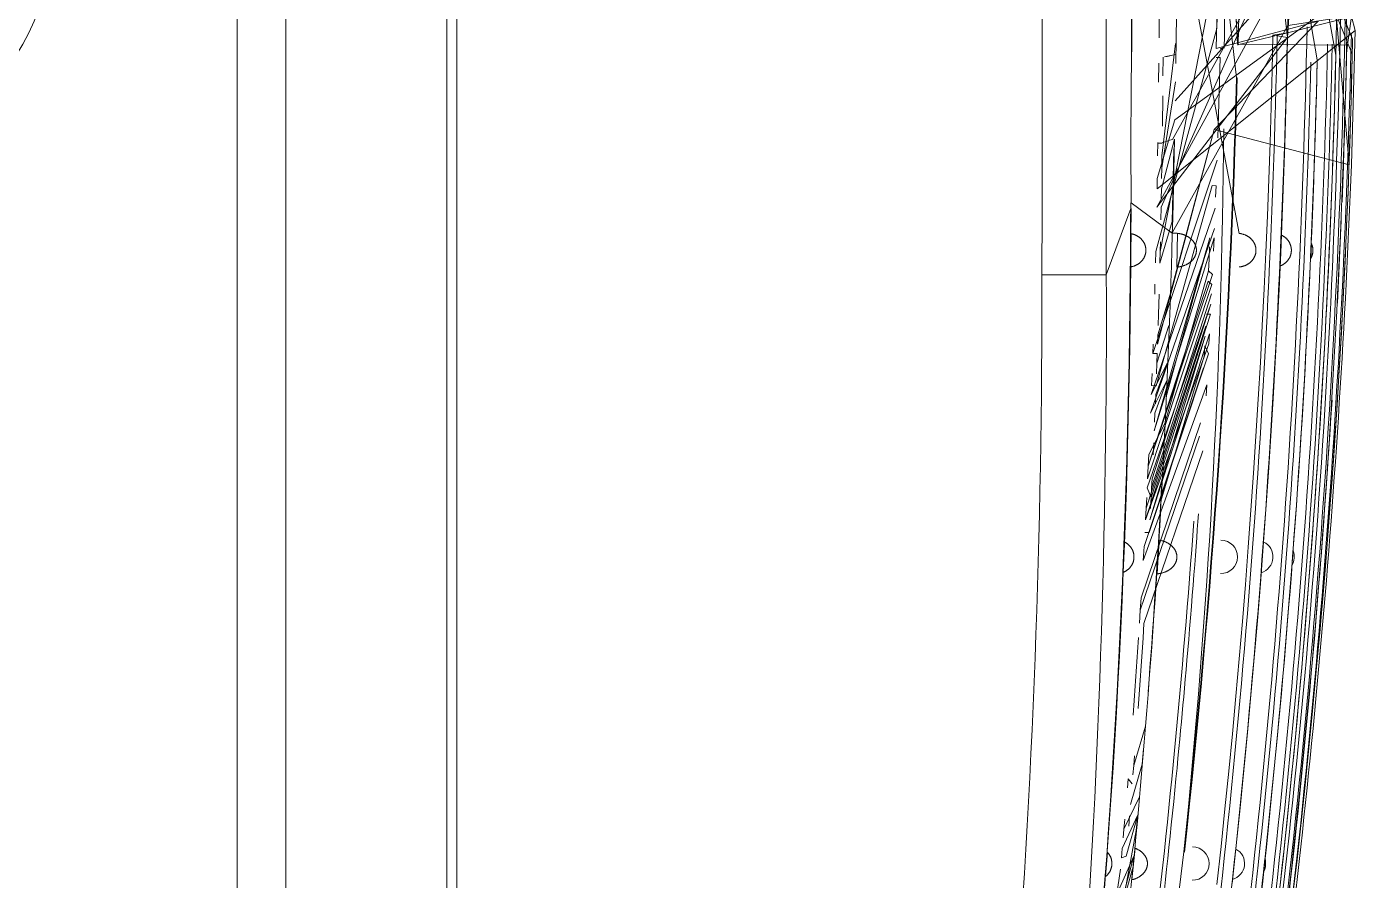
# Model space of a CAD drawing. Header units: millimetres. Extents: x 521 to 148073, y -17811 to 32040.
# Drawn here: x 66123.1 to 66204.6, y 20176.6 to 20228.7 of the extents above; entities that cross this region are included whole.
import ezdxf

# ---------------------------------------------------------------- set-up
doc = ezdxf.new("R2010")
doc.units = ezdxf.units.MM
doc.layers.add('Datové rozvody', color=6, linetype='Continuous')
doc.layers.add('PDF_Geometrie', color=7, linetype='Continuous', true_color=0xbdbdbd)

# ---------------------------------------------------------------- blocks, each defined once
blk = doc.blocks.new('projektor')
at = {"layer": 'PDF_Geometrie', "lineweight": 13}
for points in [[(86293.846, 15259.101), (86299.337, 15259.038), (86292.572, 15269.833), (86296.763, 15259.097), (86299.605, 15259.062), (86302.377, 15259.028), (86305.082, 15258.993), (86307.719, 15258.959), (86310.288, 15258.924), (86312.789, 15258.89), (86315.222, 15258.855), (86318.096, 15258.812)], [(86305.369, 15264.796), (86303.259, 15264.833), (86293.716, 15269.316), (86303.982, 15265.081), (86315.917, 15266.882), (86317.874, 15267.215), (86317.922, 15267.219)], [(86306.057, 15265.043), (86316.663, 15269.311), (86317.817, 15269.287), (86319.019, 15269.258), (86320.266, 15269.226), (86321.561, 15269.188), (86322.906, 15269.145), (86324.302, 15269.098), (86325.75, 15269.044), (86327.254, 15268.983), (86328.812, 15268.916), (86330.424, 15268.84), (86332.109, 15268.757), (86333.867, 15268.663), (86335.695, 15268.56), (86337.597, 15268.445), (86339.593, 15268.316), (86341.662, 15268.176), (86343.751, 15268.025), (86345.844, 15267.867), (86347.957, 15267.699), (86350.084, 15267.522), (86352.222, 15267.336), (86354.372, 15267.14), (86356.539, 15266.935), (86358.735, 15266.719), (86360.949, 15266.493), (86363.158, 15266.26), (86365.558, 15265.997)], [(86296.552, 15262.921), (86301.488, 15262.823), (86317.535, 15269.293), (86319.546, 15269.245), (86321.575, 15269.188), (86323.621, 15269.122), (86325.683, 15269.047), (86327.762, 15268.961), (86329.858, 15268.868), (86331.971, 15268.764), (86334.098, 15268.65), (86336.242, 15268.527), (86338.402, 15268.394), (86340.578, 15268.25), (86342.768, 15268.098), (86344.974, 15267.934), (86347.195, 15267.761), (86349.43, 15267.578), (86351.679, 15267.384), (86353.947, 15267.18), (86356.23, 15266.965), (86358.531, 15266.74), (86360.852, 15266.504), (86363.195, 15266.256)], [(86316.995, 15262.48), (86316.995, 15262.515), (86316.95, 15262.517), (86304.938, 15261.519), (86317.199, 15261.226), (86315.588, 15267.266), (86322.016, 15261.09), (86324.117, 15269.104), (86315.407, 15268.364), (86315.843, 15265.472), (86328.155, 15258.611)], [(86315.42, 15268.873), (86315.388, 15268.997), (86315.303, 15269.336), (86315.548, 15268.359), (86315.824, 15267.255), (86316.27, 15265.449), (86316.995, 15262.48)], [(86316.136, 15269.469), (86324.122, 15269.249)], [(86293.863, 15263.006), (86296.445, 15262.958), (86299.03, 15262.907), (86301.61, 15262.855), (86304.185, 15262.801), (86306.753, 15262.747), (86309.314, 15262.691), (86311.871, 15262.634), (86314.421, 15262.576), (86316.95, 15262.517), (86317.005, 15268.966), (86317.834, 15268.949), (86318.677, 15268.93), (86319.536, 15268.908), (86320.419, 15268.885), (86321.326, 15268.86), (86322.256, 15268.831), (86323.22, 15268.801), (86324.217, 15268.767), (86325.246, 15268.73), (86326.315, 15268.69)], [(86311.418, 15268.662), (86308.936, 15268.702), (86308.941, 15268.978), (86320.308, 15258.778)], [(86327.424, 15268.645), (86332.318, 15268.42)], [(86313.798, 15265.512), (86316.548, 15265.458), (86293.778, 15266.969)], [(86310.077, 15265.581), (86322.605, 15258.633), (86322.628, 15258.552), (86322.653, 15258.472), (86322.677, 15258.393), (86322.701, 15258.315), (86322.725, 15258.237), (86322.75, 15258.161), (86322.776, 15258.085), (86322.802, 15258.011)], [(86365.357, 15266.019), (86380.575, 15264.152)], [(86316.548, 15265.458), (86318.648, 15265.411), (86320.771, 15265.355), (86322.903, 15265.291), (86325.042, 15265.219), (86327.188, 15265.137), (86329.341, 15265.047), (86331.5, 15264.948), (86333.665, 15264.841), (86335.837, 15264.725), (86338.014, 15264.6), (86340.197, 15264.466), (86342.385, 15264.324), (86344.577, 15264.171), (86346.774, 15264.011), (86348.975, 15263.841), (86351.18, 15263.662), (86353.39, 15263.475), (86355.605, 15263.279), (86357.826, 15263.073), (86360.052, 15262.859), (86362.286, 15262.635), (86364.527, 15262.402), (86366.775, 15262.159)], [(86327.384, 15257.934), (86326.637, 15257.95), (86311.424, 15264.682)], [(86366.837, 15261.262), (86364.59, 15261.505), (86362.35, 15261.739), (86360.115, 15261.964), (86357.887, 15262.179), (86355.665, 15262.386), (86353.447, 15262.583), (86351.235, 15262.771), (86349.027, 15262.95), (86346.822, 15263.12), (86344.621, 15263.282), (86342.423, 15263.435), (86340.227, 15263.579), (86338.033, 15263.713), (86335.843, 15263.84), (86333.658, 15263.957), (86331.476, 15264.066), (86329.301, 15264.166), (86327.133, 15264.258), (86324.971, 15264.34), (86322.818, 15264.413), (86320.675, 15264.478), (86318.54, 15264.534), (86316.414, 15264.582)], [(86330.179, 15262.578), (86330.177, 15262.603), (86330.175, 15262.628), (86330.171, 15262.652), (86330.167, 15262.677), (86330.163, 15262.701), (86330.158, 15262.726), (86330.153, 15262.749), (86330.147, 15262.773), (86330.14, 15262.797), (86330.134, 15262.82), (86330.127, 15262.844), (86330.119, 15262.866), (86330.111, 15262.889), (86330.102, 15262.912), (86330.094, 15262.934), (86330.085, 15262.955), (86330.075, 15262.978), (86330.065, 15262.999), (86330.054, 15263.021), (86330.043, 15263.041), (86330.032, 15263.061), (86330.021, 15263.082), (86330.009, 15263.101), (86329.996, 15263.121), (86329.984, 15263.141), (86329.97, 15263.159), (86329.957, 15263.177), (86329.944, 15263.196), (86329.929, 15263.213), (86329.915, 15263.23), (86329.901, 15263.247), (86329.886, 15263.264), (86329.871, 15263.28), (86329.855, 15263.295), (86329.84, 15263.31), (86329.824, 15263.326), (86329.808, 15263.34), (86329.792, 15263.354), (86329.775, 15263.368), (86329.758, 15263.382), (86329.741, 15263.394), (86329.724, 15263.407), (86329.707, 15263.418), (86329.689, 15263.431), (86329.672, 15263.442), (86329.653, 15263.452), (86329.636, 15263.462), (86329.618, 15263.472), (86329.599, 15263.481), (86329.581, 15263.491), (86329.562, 15263.5), (86329.544, 15263.508), (86329.525, 15263.515), (86329.506, 15263.523), (86329.487, 15263.529), (86329.468, 15263.536), (86329.449, 15263.541), (86329.429, 15263.548), (86329.41, 15263.553), (86329.391, 15263.558), (86329.372, 15263.562), (86329.352, 15263.566), (86329.332, 15263.569), (86329.313, 15263.572), (86329.293, 15263.575), (86329.273, 15263.577), (86329.254, 15263.579), (86329.234, 15263.58), (86329.214, 15263.581), (86329.195, 15263.581), (86329.175, 15263.581), (86329.155, 15263.581), (86329.136, 15263.58), (86329.116, 15263.578), (86329.096, 15263.577), (86329.077, 15263.575), (86329.057, 15263.572), (86329.037, 15263.569), (86329.018, 15263.566), (86328.998, 15263.562), (86328.979, 15263.558), (86328.96, 15263.553), (86328.94, 15263.548), (86328.921, 15263.541), (86328.902, 15263.535), (86328.883, 15263.529), (86328.863, 15263.522), (86328.845, 15263.515), (86328.826, 15263.507), (86328.807, 15263.499), (86328.789, 15263.491), (86328.77, 15263.481), (86328.752, 15263.472), (86328.734, 15263.462), (86328.715, 15263.452), (86328.698, 15263.441), (86328.68, 15263.43), (86328.662, 15263.418), (86328.645, 15263.406), (86328.627, 15263.394), (86328.611, 15263.381), (86328.594, 15263.367), (86328.578, 15263.353), (86328.562, 15263.34), (86328.545, 15263.325), (86328.529, 15263.309), (86328.514, 15263.294), (86328.498, 15263.279), (86328.483, 15263.263), (86328.468, 15263.246), (86328.453, 15263.229), (86328.439, 15263.212), (86328.425, 15263.195), (86328.411, 15263.176), (86328.397, 15263.158), (86328.385, 15263.139), (86328.373, 15263.119), (86328.36, 15263.1), (86328.348, 15263.08), (86328.336, 15263.059), (86328.325, 15263.039), (86328.314, 15263.019), (86328.303, 15262.997), (86328.293, 15262.976), (86328.283, 15262.953), (86328.274, 15262.932), (86328.266, 15262.91), (86328.257, 15262.887), (86328.249, 15262.864), (86328.241, 15262.842), (86328.234, 15262.818), (86328.227, 15262.794), (86328.221, 15262.77), (86328.215, 15262.747), (86328.21, 15262.723), (86328.205, 15262.698), (86328.201, 15262.674), (86328.197, 15262.649), (86328.194, 15262.625), (86328.191, 15262.6), (86328.188, 15262.575), (86311.98, 15259.529)], [(86305.816, 15261.499), (86304.037, 15261.54), (86303.138, 15261.795), (86316.948, 15262.481)], [(86309.581, 15261.409), (86307.648, 15261.455), (86309.587, 15261.644), (86309.581, 15261.409), (86311.626, 15261.595), (86318.95, 15262.43), (86318.941, 15262.466)], [(86329.945, 15257.876), (86329.265, 15257.893), (86311.62, 15261.36), (86313.772, 15261.545)], [(86316.025, 15261.255), (86313.766, 15261.31)], [(86329.939, 15257.617), (86329.258, 15257.633), (86316.025, 15261.255)], [(86317.197, 15261.541), (86317.204, 15261.462)], [(86322.503, 15261.312), (86317.739, 15261.449), (86317.733, 15261.213)], [(86335.887, 15257.696), (86335.323, 15257.716), (86335.314, 15257.455), (86323.83, 15261.267)], [(86326.043, 15261.185), (86325.357, 15261.212), (86325.349, 15260.974), (86337.231, 15257.646), (86337.221, 15257.385)], [(86338.312, 15257.605), (86337.755, 15257.627), (86335.878, 15258.326), (86337.745, 15257.365), (86326.687, 15261.161)], [(86339.4, 15257.56), (86338.865, 15257.582), (86336.917, 15258.282), (86338.853, 15257.321), (86327.888, 15261.112)], [(86329.239, 15261.055), (86328.452, 15261.089), (86339.905, 15257.539), (86328.442, 15260.85), (86337.888, 15258.239)], [(86329.717, 15260.794), (86328.973, 15260.826)], [(86330.402, 15260.762), (86329.717, 15260.794)], [(86343.296, 15257.383), (86342.763, 15257.409), (86331.783, 15260.938)], [(86344.509, 15257.322), (86343.873, 15257.354), (86332.985, 15260.879), (86332.974, 15260.639)], [(86345.187, 15257.023), (86344.496, 15257.058), (86333.684, 15260.603)], [(86335.482, 15260.507), (86334.868, 15260.541), (86335.335, 15260.756), (86345.952, 15257.247), (86345.938, 15256.983)], [(86343.209, 15257.976), (86344.074, 15257.928), (86335.482, 15260.507)], [(86347.597, 15256.891), (86346.768, 15256.937), (86336.175, 15260.469)], [(86337.831, 15260.616), (86337.185, 15260.653), (86347.597, 15256.891)], [(86352.194, 15256.873), (86351.339, 15256.929), (86341.101, 15260.415)], [(86350.552, 15256.713), (86349.831, 15256.757), (86339.431, 15260.278)], [(86351.322, 15256.664), (86350.552, 15256.713), (86340.217, 15260.229)], [(86364.911, 15259.298), (86380.698, 15257.37)], [(86367.138, 15258.139), (86366.544, 15258.204), (86365.932, 15258.271), (86365.298, 15258.34), (86364.644, 15258.41), (86363.978, 15258.481), (86363.294, 15258.552), (86362.597, 15258.624), (86361.911, 15258.694), (86361.239, 15258.762), (86360.578, 15258.828), (86359.944, 15258.891), (86359.342, 15258.95), (86358.767, 15259.004), (86358.216, 15259.057), (86357.692, 15259.106), (86357.192, 15259.153), (86356.695, 15259.199), (86356.2, 15259.245), (86355.708, 15259.289), (86355.195, 15259.335), (86354.656, 15259.383), (86354.098, 15259.432), (86353.519, 15259.483), (86352.916, 15259.533), (86352.294, 15259.586), (86351.661, 15259.639), (86351.007, 15259.693), (86350.342, 15259.747), (86349.692, 15259.799), (86349.063, 15259.849), (86348.45, 15259.897), (86347.861, 15259.941), (86347.304, 15259.984), (86346.772, 15260.024), (86346.258, 15260.061), (86345.764, 15260.097), (86345.289, 15260.132), (86344.83, 15260.164)], [(86324.288, 15257.99), (86323.586, 15258), (86316.908, 15258.805)], [(86324.935, 15257.98), (86324.288, 15257.99), (86319.193, 15258.796)], [(86326.104, 15257.96), (86325.538, 15257.97), (86322.581, 15258.738)], [(86328.178, 15258.881), (86328.177, 15258.61), (86326.362, 15256.162)], [(86297.621, 15258.03), (86293.77, 15258.069), (86304.212, 15258.216), (86304.209, 15257.963), (86307.048, 15257.932), (86308.793, 15258.168), (86309.62, 15257.905), (86311.953, 15258.135), (86311.95, 15257.879), (86314.724, 15258.104), (86314.061, 15257.856), (86316.578, 15257.827)], [(86318.83, 15258.058), (86317.726, 15258.071)], [(86321.812, 15258.023), (86320.027, 15258.044)], [(86322.828, 15258.01), (86322.824, 15257.752)], [(86323.168, 15258.704), (86326.651, 15258.629)], [(86326.651, 15258.629), (86327.487, 15258.608), (86329.945, 15257.876)], [(86336.515, 15257.674), (86335.887, 15257.696), (86333.657, 15258.412)], [(86319.214, 15257.797), (86318.081, 15257.81)], [(86323.582, 15257.742), (86322.798, 15257.752)], [(86329.265, 15257.893), (86328.695, 15257.906)], [(86331.792, 15257.567), (86331.208, 15257.583)], [(86332.403, 15257.809), (86331.799, 15257.826)], [(86332.976, 15257.793), (86332.403, 15257.809)], [(86333.655, 15257.772), (86332.976, 15257.793)], [(86335.314, 15257.455), (86334.759, 15257.475)], [(86337.221, 15257.385), (86336.505, 15257.412)], [(86341.328, 15257.476), (86340.629, 15257.507)], [(86344.496, 15257.058), (86343.861, 15257.091)], [(86356.396, 15256.581), (86352.194, 15256.873)], [(86360.331, 15256.278), (86359.778, 15256.323), (86357.44, 15257.013)], [(86358.797, 15256.901), (86359.702, 15256.824), (86362.094, 15256.134)], [(86359.778, 15256.323), (86359.198, 15256.369)], [(86364.08, 15255.693), (86363.548, 15255.739), (86361.673, 15256.653)], [(86362.709, 15256.559), (86363.64, 15256.474), (86380.056, 15253.43), (86365.922, 15255.527)], [(86296.923, 15256.259), (86299.297, 15256.251), (86301.563, 15256.243), (86305.926, 15256.226), (86308.026, 15256.219), (86312.061, 15256.203), (86313.999, 15256.196), (86317.735, 15256.182), (86319.534, 15256.173), (86323.022, 15256.159), (86326.362, 15256.162), (86326.362, 15256.145)], [(86310.954, 15256.225), (86317.399, 15256.2)], [(86326.362, 15256.145), (86327.667, 15256.139)], [(86326.71, 15256.144), (86330.654, 15254.693)], [(86361.097, 15255.948), (86360.576, 15255.99), (86360.862, 15256.235)], [(86363.38, 15256.024), (86362.765, 15256.077)], [(86363.548, 15255.739), (86362.954, 15255.791)], [(86368.951, 15255.513), (86368.32, 15255.574), (86365.918, 15256.257)], [(86298.427, 15254.713), (86330.654, 15254.693)], [(86330.648, 15250.872), (86330.654, 15254.693)], [(86298.358, 15250.912), (86326.897, 15250.878)], [(86326.897, 15250.878), (86330.648, 15250.872)], [(86298.527, 15216.126), (86376.101, 15216.126)], [(86298.527, 15215.546), (86376.101, 15215.546)], [(86287.208, 15205.99), (86385.559, 15205.99)], [(86286.702, 15203.089), (86385.559, 15203.089)]]:
    blk.add_lwpolyline(points, dxfattribs=at)
for points in [[(86325.533, 15257.712), (86324.931, 15257.722), (86321.443, 15258.758), (86314.051, 15268.895), (86316.192, 15268.983), (86317.418, 15268.958), (86315.315, 15269.261), (86316.136, 15269.469)], [(86315.548, 15268.359), (86316.688, 15268.339), (86317.603, 15268.321), (86300.185, 15265.147), (86305.638, 15265.648)], [(86329.675, 15266.827), (86329.67, 15266.831), (86329.651, 15266.841), (86329.632, 15266.852), (86329.613, 15266.861), (86329.594, 15266.87), (86329.574, 15266.879), (86329.555, 15266.887), (86329.535, 15266.895), (86329.515, 15266.902), (86329.496, 15266.91), (86329.475, 15266.916), (86329.454, 15266.922), (86329.435, 15266.928), (86329.414, 15266.933), (86329.393, 15266.938), (86329.373, 15266.942), (86329.353, 15266.946), (86329.332, 15266.949), (86329.31, 15266.952), (86329.29, 15266.954), (86329.269, 15266.956), (86329.247, 15266.958), (86329.226, 15266.959), (86329.205, 15266.96), (86329.184, 15266.96), (86329.163, 15266.96), (86329.143, 15266.959), (86329.121, 15266.958), (86329.1, 15266.956), (86329.079, 15266.954), (86329.058, 15266.952), (86329.037, 15266.949), (86329.016, 15266.946), (86328.996, 15266.942), (86328.975, 15266.938), (86328.954, 15266.933), (86328.935, 15266.928), (86328.914, 15266.922), (86328.893, 15266.916), (86328.874, 15266.91), (86328.853, 15266.902), (86328.833, 15266.895), (86328.814, 15266.887), (86328.795, 15266.879), (86328.775, 15266.87)], [(86313.444, 15264.901), (86312.101, 15264.928), (86316.547, 15265.444), (86326.632, 15257.691)], [(86316.27, 15265.449), (86316.27, 15265.463), (86316.548, 15265.458), (86316.414, 15264.582)], [(86330.114, 15265.012), (86330.11, 15265.023), (86330.102, 15265.044), (86330.093, 15265.064), (86330.084, 15265.086), (86330.074, 15265.106), (86330.064, 15265.126), (86330.054, 15265.147), (86330.043, 15265.166), (86330.032, 15265.185), (86330.021, 15265.205), (86330.009, 15265.224), (86329.996, 15265.242), (86329.984, 15265.261), (86329.97, 15265.279), (86329.957, 15265.296), (86329.943, 15265.313), (86329.929, 15265.331), (86329.914, 15265.347), (86329.9, 15265.363), (86329.885, 15265.38), (86329.869, 15265.395), (86329.854, 15265.41), (86329.838, 15265.425), (86329.822, 15265.44), (86329.806, 15265.454), (86329.788, 15265.467), (86329.771, 15265.48), (86329.754, 15265.494), (86329.737, 15265.506), (86329.719, 15265.518), (86329.701, 15265.53), (86329.683, 15265.541), (86329.664, 15265.551), (86329.646, 15265.563), (86329.627, 15265.572), (86329.609, 15265.582), (86329.589, 15265.591), (86329.57, 15265.6), (86329.551, 15265.608), (86329.531, 15265.616), (86329.511, 15265.624), (86329.492, 15265.63), (86329.472, 15265.637), (86329.452, 15265.643), (86329.432, 15265.648), (86329.411, 15265.654), (86329.391, 15265.658), (86329.371, 15265.662), (86329.35, 15265.666), (86329.33, 15265.671), (86329.309, 15265.673), (86329.288, 15265.676), (86329.268, 15265.678), (86329.247, 15265.679), (86329.226, 15265.681), (86329.205, 15265.681), (86329.184, 15265.681), (86329.163, 15265.681), (86329.144, 15265.681), (86329.123, 15265.679), (86329.101, 15265.678), (86329.081, 15265.676), (86329.06, 15265.673), (86329.04, 15265.671), (86329.019, 15265.666), (86328.999, 15265.662), (86328.978, 15265.658), (86328.958, 15265.653), (86328.938, 15265.648), (86328.918, 15265.643), (86328.897, 15265.637), (86328.878, 15265.63), (86328.857, 15265.624), (86328.838, 15265.616), (86328.818, 15265.608), (86328.799, 15265.599), (86328.78, 15265.591), (86328.761, 15265.582), (86328.741, 15265.572), (86328.723, 15265.563), (86328.705, 15265.551), (86328.686, 15265.541), (86328.668, 15265.529), (86328.65, 15265.518), (86328.632, 15265.506), (86328.614, 15265.494), (86328.597, 15265.48), (86328.58, 15265.467), (86328.563, 15265.454), (86328.548, 15265.44), (86328.531, 15265.424), (86328.514, 15265.41), (86328.499, 15265.395), (86328.484, 15265.38), (86328.469, 15265.363), (86328.453, 15265.347), (86328.439, 15265.33), (86328.425, 15265.313), (86328.412, 15265.296), (86328.397, 15265.278), (86328.385, 15265.26), (86328.373, 15265.241), (86328.36, 15265.223), (86328.348, 15265.204), (86328.336, 15265.184), (86328.325, 15265.165), (86328.314, 15265.146), (86328.304, 15265.125), (86328.294, 15265.105)], [(86366.088, 15264.022), (86366.081, 15264.026), (86366.062, 15264.037), (86366.044, 15264.046), (86366.025, 15264.056), (86366.005, 15264.065), (86365.986, 15264.073), (86365.966, 15264.082), (86365.947, 15264.09), (86365.926, 15264.097), (86365.907, 15264.104), (86365.886, 15264.111), (86365.866, 15264.117), (86365.846, 15264.122), (86365.825, 15264.127), (86365.804, 15264.132), (86365.785, 15264.136), (86365.764, 15264.141), (86365.743, 15264.144), (86365.722, 15264.147), (86365.701, 15264.15), (86365.68, 15264.152), (86365.659, 15264.153), (86365.638, 15264.154), (86365.617, 15264.155), (86365.595, 15264.155), (86365.575, 15264.155), (86365.554, 15264.154), (86365.532, 15264.153), (86365.511, 15264.152), (86365.49, 15264.15), (86365.469, 15264.147), (86365.448, 15264.144), (86365.428, 15264.141), (86365.407, 15264.136), (86365.386, 15264.132), (86365.365, 15264.127), (86365.345, 15264.122), (86365.325, 15264.117), (86365.304, 15264.111)], [(86334.768, 15257.735), (86334.207, 15257.753), (86331.867, 15258.475), (86322.016, 15261.09)], [(86342.014, 15257.182), (86341.316, 15257.213), (86339.476, 15258.166), (86330.402, 15260.762), (86330.628, 15260.992)], [(86342.75, 15257.146), (86342.014, 15257.182), (86331.019, 15260.734), (86331.224, 15260.965)], [(86343.873, 15257.354), (86343.296, 15257.383), (86332.377, 15260.909), (86343.282, 15257.121)], [(86334.734, 15260.789), (86334.156, 15260.819), (86345.201, 15257.286), (86334.288, 15260.571), (86345.187, 15257.023)], [(86330.189, 15258.887), (86330.187, 15258.919), (86330.183, 15258.951), (86330.179, 15258.981), (86330.175, 15259.013), (86330.17, 15259.043), (86330.163, 15259.074), (86330.157, 15259.103), (86330.15, 15259.134), (86330.144, 15259.162), (86330.135, 15259.192), (86330.127, 15259.22), (86330.118, 15259.249), (86330.109, 15259.276), (86330.099, 15259.304), (86330.089, 15259.331), (86330.078, 15259.357), (86330.067, 15259.384), (86330.056, 15259.409), (86330.044, 15259.435), (86330.031, 15259.459), (86330.019, 15259.483), (86330.006, 15259.507), (86329.993, 15259.529), (86329.98, 15259.552), (86329.966, 15259.574), (86329.951, 15259.595), (86329.937, 15259.617), (86329.923, 15259.637), (86329.908, 15259.657), (86329.893, 15259.676), (86329.877, 15259.695), (86329.862, 15259.713), (86329.846, 15259.731), (86329.83, 15259.748), (86329.814, 15259.764), (86329.797, 15259.781), (86329.781, 15259.797), (86329.765, 15259.812), (86329.748, 15259.826), (86329.731, 15259.841), (86329.714, 15259.854), (86329.697, 15259.867), (86329.679, 15259.879), (86329.663, 15259.892), (86329.645, 15259.903), (86329.627, 15259.914), (86329.61, 15259.925), (86329.592, 15259.935), (86329.575, 15259.944), (86329.557, 15259.954), (86329.539, 15259.963), (86329.522, 15259.971), (86329.503, 15259.978), (86329.485, 15259.986), (86329.467, 15259.992), (86329.449, 15259.999), (86329.431, 15260.004), (86329.414, 15260.011), (86329.395, 15260.016), (86329.377, 15260.021), (86329.358, 15260.025), (86329.341, 15260.028), (86329.322, 15260.032), (86329.304, 15260.034), (86329.286, 15260.037), (86329.267, 15260.039), (86329.249, 15260.041), (86329.231, 15260.042), (86329.213, 15260.043), (86329.195, 15260.043), (86329.176, 15260.043), (86329.158, 15260.043), (86329.139, 15260.042), (86329.122, 15260.041), (86329.103, 15260.039), (86329.085, 15260.037), (86329.066, 15260.034), (86329.048, 15260.031), (86329.03, 15260.028), (86329.012, 15260.024), (86328.994, 15260.02), (86328.975, 15260.016), (86328.957, 15260.011), (86328.94, 15260.004), (86328.921, 15259.998), (86328.903, 15259.992), (86328.885, 15259.985), (86328.867, 15259.978), (86328.849, 15259.97), (86328.831, 15259.962), (86328.813, 15259.953), (86328.796, 15259.943), (86328.777, 15259.934), (86328.76, 15259.924), (86328.742, 15259.913), (86328.725, 15259.903), (86328.707, 15259.89), (86328.69, 15259.878), (86328.673, 15259.866), (86328.655, 15259.853), (86328.639, 15259.84), (86328.622, 15259.825), (86328.605, 15259.81), (86328.588, 15259.795), (86328.571, 15259.78), (86328.556, 15259.763), (86328.539, 15259.747), (86328.523, 15259.73), (86328.507, 15259.711), (86328.492, 15259.693), (86328.476, 15259.675), (86328.461, 15259.654), (86328.446, 15259.635), (86328.431, 15259.615), (86328.417, 15259.593), (86328.403, 15259.572), (86328.389, 15259.55), (86328.375, 15259.527), (86328.362, 15259.504), (86328.349, 15259.481), (86328.336, 15259.456), (86328.324, 15259.431), (86328.313, 15259.406), (86328.301, 15259.38), (86328.29, 15259.354), (86328.279, 15259.327), (86328.269, 15259.3), (86328.259, 15259.273), (86328.249, 15259.245), (86328.24, 15259.216), (86328.232, 15259.188), (86328.225, 15259.158), (86328.217, 15259.129), (86328.21, 15259.099), (86328.204, 15259.069), (86328.198, 15259.038), (86328.193, 15259.008), (86328.188, 15258.976), (86328.184, 15258.944), (86328.18, 15258.913)], [(86317.571, 15258.796), (86317.588, 15258.711), (86317.605, 15258.629), (86317.622, 15258.547), (86317.639, 15258.465), (86317.655, 15258.385), (86317.673, 15258.305), (86317.69, 15258.226), (86317.709, 15258.148)], [(86348.396, 15257.719), (86348.393, 15257.751), (86348.389, 15257.784), (86348.384, 15257.815), (86348.38, 15257.847), (86348.375, 15257.878), (86348.369, 15257.909), (86348.363, 15257.939), (86348.356, 15257.97), (86348.349, 15257.999), (86348.34, 15258.029), (86348.332, 15258.058), (86348.323, 15258.087), (86348.314, 15258.115), (86348.304, 15258.143), (86348.293, 15258.17), (86348.283, 15258.198), (86348.271, 15258.224), (86348.26, 15258.25), (86348.248, 15258.275), (86348.236, 15258.301), (86348.222, 15258.325), (86348.21, 15258.348), (86348.196, 15258.372), (86348.183, 15258.394), (86348.169, 15258.416), (86348.155, 15258.438), (86348.14, 15258.459), (86348.126, 15258.48), (86348.11, 15258.5), (86348.095, 15258.519), (86348.079, 15258.538), (86348.065, 15258.556), (86348.048, 15258.574), (86348.032, 15258.591), (86348.017, 15258.608), (86348, 15258.624), (86347.984, 15258.639), (86347.967, 15258.655), (86347.951, 15258.669), (86347.934, 15258.683), (86347.917, 15258.696), (86347.9, 15258.709), (86347.883, 15258.722), (86347.865, 15258.734), (86347.848, 15258.745), (86347.831, 15258.756), (86347.813, 15258.766), (86347.796, 15258.777), (86347.778, 15258.786), (86347.761, 15258.795), (86347.743, 15258.804), (86347.726, 15258.812), (86347.707, 15258.819), (86347.69, 15258.827), (86347.672, 15258.834), (86347.654, 15258.841), (86347.636, 15258.846), (86347.618, 15258.852), (86347.6, 15258.857), (86347.582, 15258.861), (86347.565, 15258.865), (86347.546, 15258.869), (86347.527, 15258.872), (86347.51, 15258.875), (86347.492, 15258.878), (86347.473, 15258.88), (86347.455, 15258.881), (86347.437, 15258.883), (86347.419, 15258.883), (86347.4, 15258.884), (86347.382, 15258.884), (86347.364, 15258.883), (86347.346, 15258.883), (86347.328, 15258.881), (86347.309, 15258.879), (86347.291, 15258.877), (86347.273, 15258.875), (86347.255, 15258.872), (86347.236, 15258.869), (86347.218, 15258.865), (86347.2, 15258.861), (86347.182, 15258.856), (86347.164, 15258.851), (86347.145, 15258.845), (86347.127, 15258.839), (86347.109, 15258.833), (86347.091, 15258.825), (86347.074, 15258.818), (86347.055, 15258.81), (86347.038, 15258.802), (86347.019, 15258.793), (86347.002, 15258.784), (86346.984, 15258.774), (86346.966, 15258.763), (86346.949, 15258.753), (86346.931, 15258.742), (86346.914, 15258.73), (86346.896, 15258.718), (86346.879, 15258.705), (86346.862, 15258.692), (86346.844, 15258.678), (86346.828, 15258.664), (86346.811, 15258.648), (86346.794, 15258.633), (86346.778, 15258.618), (86346.761, 15258.602), (86346.745, 15258.584), (86346.728, 15258.567), (86346.712, 15258.549), (86346.697, 15258.53), (86346.682, 15258.511), (86346.666, 15258.491), (86346.651, 15258.47), (86346.636, 15258.45), (86346.622, 15258.429), (86346.608, 15258.406), (86346.594, 15258.384), (86346.58, 15258.362), (86346.567, 15258.337), (86346.553, 15258.314), (86346.541, 15258.289), (86346.528, 15258.264), (86346.517, 15258.238), (86346.505, 15258.212), (86346.494, 15258.186), (86346.483, 15258.159), (86346.473, 15258.132), (86346.463, 15258.103), (86346.454, 15258.075), (86346.445, 15258.046), (86346.436, 15258.018), (86346.429, 15257.988), (86346.421, 15257.958), (86346.415, 15257.928), (86346.408, 15257.898), (86346.402, 15257.867), (86346.397, 15257.836)], [(86330.171, 15256.135), (86330.171, 15256.138), (86330.167, 15256.161), (86330.163, 15256.185), (86330.158, 15256.207), (86330.154, 15256.23), (86330.148, 15256.253), (86330.142, 15256.275), (86330.135, 15256.299), (86330.128, 15256.321), (86330.121, 15256.342), (86330.114, 15256.365), (86330.105, 15256.386), (86330.097, 15256.407), (86330.088, 15256.429), (86330.078, 15256.449), (86330.068, 15256.469), (86330.058, 15256.49), (86330.047, 15256.51), (86330.036, 15256.531), (86330.026, 15256.55), (86330.014, 15256.568), (86330.002, 15256.587), (86329.989, 15256.606), (86329.977, 15256.624), (86329.964, 15256.642), (86329.95, 15256.66), (86329.937, 15256.677), (86329.923, 15256.693), (86329.909, 15256.711), (86329.894, 15256.727), (86329.879, 15256.742), (86329.864, 15256.757), (86329.849, 15256.773), (86329.833, 15256.787), (86329.818, 15256.801), (86329.801, 15256.815), (86329.785, 15256.829), (86329.769, 15256.842), (86329.752, 15256.855), (86329.735, 15256.867), (86329.718, 15256.879), (86329.701, 15256.891), (86329.683, 15256.902), (86329.665, 15256.912), (86329.647, 15256.922), (86329.629, 15256.932), (86329.611, 15256.942), (86329.592, 15256.951), (86329.574, 15256.96), (86329.556, 15256.968), (86329.536, 15256.976), (86329.518, 15256.983), (86329.499, 15256.99), (86329.48, 15256.996), (86329.461, 15257.004), (86329.441, 15257.009), (86329.421, 15257.014), (86329.402, 15257.019), (86329.382, 15257.024), (86329.362, 15257.028), (86329.343, 15257.031), (86329.322, 15257.034), (86329.303, 15257.037), (86329.283, 15257.039), (86329.263, 15257.041), (86329.243, 15257.043), (86329.223, 15257.044), (86329.203, 15257.044), (86329.183, 15257.044), (86329.162, 15257.044), (86329.143, 15257.043), (86329.123, 15257.042), (86329.102, 15257.04), (86329.083, 15257.038), (86329.062, 15257.036), (86329.042, 15257.033), (86329.022, 15257.03), (86329.003, 15257.026), (86328.983, 15257.022), (86328.963, 15257.018), (86328.944, 15257.012), (86328.924, 15257.007), (86328.905, 15257), (86328.885, 15256.994), (86328.866, 15256.987), (86328.847, 15256.98), (86328.827, 15256.973), (86328.809, 15256.965), (86328.79, 15256.956), (86328.771, 15256.947), (86328.753, 15256.937), (86328.735, 15256.928), (86328.716, 15256.917), (86328.698, 15256.907), (86328.68, 15256.896), (86328.662, 15256.885), (86328.645, 15256.872), (86328.627, 15256.86), (86328.611, 15256.848), (86328.593, 15256.835), (86328.578, 15256.82), (86328.561, 15256.807), (86328.545, 15256.792), (86328.528, 15256.778), (86328.513, 15256.762), (86328.497, 15256.747), (86328.482, 15256.731), (86328.467, 15256.715), (86328.453, 15256.698), (86328.439, 15256.681), (86328.424, 15256.664), (86328.411, 15256.646), (86328.397, 15256.628), (86328.385, 15256.61), (86328.373, 15256.591), (86328.36, 15256.572), (86328.348, 15256.553), (86328.336, 15256.533), (86328.326, 15256.513), (86328.315, 15256.493), (86328.304, 15256.473), (86328.294, 15256.451), (86328.285, 15256.43), (86328.275, 15256.408), (86328.267, 15256.387), (86328.259, 15256.366), (86328.25, 15256.343), (86328.243, 15256.321), (86328.236, 15256.299), (86328.23, 15256.276), (86328.224, 15256.253), (86328.218, 15256.23), (86328.213, 15256.207), (86328.208, 15256.184), (86328.204, 15256.16)], [(86365.268, 15255.588), (86364.708, 15255.637), (86362.709, 15256.559), (86365.156, 15255.867)], [(86366.564, 15256.205), (86366.561, 15256.215), (86366.554, 15256.246), (86366.546, 15256.275), (86366.538, 15256.305), (86366.529, 15256.334), (86366.52, 15256.363), (86366.509, 15256.391), (86366.499, 15256.419), (86366.487, 15256.445), (86366.477, 15256.473), (86366.465, 15256.498), (86366.453, 15256.523), (86366.441, 15256.549), (86366.428, 15256.573), (86366.415, 15256.598), (86366.402, 15256.621), (86366.388, 15256.643), (86366.374, 15256.666), (86366.36, 15256.688), (86366.346, 15256.709), (86366.33, 15256.73), (86366.316, 15256.749), (86366.3, 15256.77), (86366.286, 15256.788), (86366.269, 15256.806), (86366.254, 15256.824), (86366.238, 15256.842), (86366.222, 15256.858), (86366.205, 15256.874), (86366.189, 15256.891), (86366.173, 15256.906), (86366.156, 15256.92), (86366.139, 15256.934), (86366.122, 15256.948), (86366.105, 15256.961), (86366.088, 15256.973), (86366.07, 15256.985), (86366.054, 15256.996), (86366.036, 15257.008), (86366.019, 15257.019), (86366.001, 15257.029), (86365.983, 15257.038), (86365.966, 15257.047), (86365.948, 15257.056), (86365.931, 15257.065), (86365.913, 15257.072), (86365.895, 15257.079), (86365.877, 15257.086), (86365.86, 15257.092), (86365.842, 15257.098), (86365.824, 15257.104), (86365.805, 15257.108), (86365.788, 15257.113), (86365.769, 15257.117), (86365.752, 15257.122), (86365.734, 15257.125), (86365.716, 15257.128), (86365.698, 15257.13), (86365.679, 15257.132), (86365.661, 15257.134), (86365.643, 15257.135), (86365.625, 15257.136), (86365.607, 15257.136), (86365.589, 15257.136), (86365.57, 15257.136), (86365.553, 15257.135), (86365.534, 15257.134), (86365.516, 15257.132), (86365.499, 15257.13), (86365.48, 15257.127), (86365.463, 15257.125), (86365.444, 15257.121), (86365.426, 15257.116), (86365.408, 15257.112), (86365.39, 15257.108), (86365.372, 15257.103), (86365.354, 15257.097), (86365.335, 15257.091), (86365.318, 15257.085), (86365.299, 15257.078), (86365.282, 15257.071), (86365.264, 15257.063), (86365.246, 15257.054), (86365.229, 15257.045), (86365.211, 15257.036), (86365.194, 15257.027), (86365.175, 15257.017), (86365.157, 15257.006), (86365.141, 15256.994), (86365.123, 15256.982), (86365.106, 15256.97), (86365.088, 15256.958), (86365.071, 15256.945), (86365.054, 15256.93), (86365.037, 15256.916), (86365.02, 15256.902), (86365.004, 15256.886), (86364.987, 15256.87), (86364.97, 15256.854), (86364.954, 15256.837), (86364.938, 15256.819), (86364.921, 15256.801), (86364.906, 15256.782), (86364.891, 15256.763), (86364.875, 15256.743), (86364.86, 15256.723), (86364.845, 15256.701), (86364.83, 15256.68), (86364.816, 15256.659), (86364.802, 15256.635), (86364.788, 15256.613), (86364.774, 15256.588), (86364.761, 15256.564), (86364.748, 15256.54), (86364.736, 15256.514), (86364.724, 15256.488), (86364.712, 15256.461), (86364.701, 15256.435), (86364.69, 15256.407)], [(86348.312, 15255.687), (86348.311, 15255.689), (86348.303, 15255.71), (86348.294, 15255.73), (86348.285, 15255.75), (86348.275, 15255.77), (86348.266, 15255.789), (86348.255, 15255.808), (86348.245, 15255.828), (86348.234, 15255.847), (86348.222, 15255.865), (86348.211, 15255.884), (86348.199, 15255.901), (86348.187, 15255.919), (86348.174, 15255.936), (86348.161, 15255.953), (86348.148, 15255.97), (86348.135, 15255.986), (86348.12, 15256.002), (86348.106, 15256.018), (86348.092, 15256.033), (86348.077, 15256.048), (86348.062, 15256.063), (86348.047, 15256.077), (86348.032, 15256.091), (86348.016, 15256.104), (86348, 15256.117), (86347.984, 15256.131), (86347.967, 15256.143), (86347.951, 15256.155), (86347.934, 15256.167), (86347.917, 15256.179), (86347.9, 15256.19), (86347.882, 15256.201), (86347.865, 15256.211), (86347.846, 15256.22), (86347.829, 15256.23), (86347.81, 15256.24), (86347.792, 15256.248), (86347.774, 15256.257), (86347.755, 15256.264), (86347.736, 15256.272), (86347.717, 15256.279), (86347.697, 15256.286), (86347.678, 15256.292), (86347.659, 15256.299), (86347.64, 15256.304), (86347.619, 15256.309), (86347.6, 15256.314), (86347.58, 15256.318), (86347.56, 15256.322), (86347.54, 15256.325), (86347.52, 15256.328), (86347.5, 15256.33), (86347.479, 15256.332), (86347.459, 15256.334), (86347.439, 15256.335), (86347.418, 15256.336), (86347.398, 15256.336), (86347.377, 15256.336), (86347.357, 15256.336), (86347.336, 15256.335), (86347.316, 15256.333), (86347.296, 15256.332), (86347.275, 15256.329), (86347.255, 15256.326), (86347.235, 15256.323), (86347.214, 15256.32), (86347.194, 15256.316), (86347.174, 15256.311), (86347.154, 15256.306), (86347.134, 15256.301), (86347.114, 15256.294), (86347.095, 15256.288), (86347.075, 15256.282), (86347.055, 15256.275), (86347.036, 15256.267), (86347.017, 15256.259), (86346.997, 15256.251), (86346.979, 15256.242), (86346.96, 15256.232), (86346.941, 15256.223), (86346.923, 15256.213), (86346.905, 15256.202), (86346.886, 15256.192), (86346.869, 15256.18), (86346.851, 15256.168), (86346.834, 15256.156), (86346.816, 15256.143), (86346.799, 15256.13), (86346.783, 15256.116), (86346.766, 15256.103), (86346.749, 15256.089), (86346.733, 15256.075), (86346.717, 15256.06), (86346.702, 15256.044), (86346.686, 15256.028), (86346.672, 15256.013), (86346.657, 15255.995), (86346.643, 15255.979), (86346.629, 15255.962), (86346.615, 15255.945), (86346.602, 15255.926), (86346.59, 15255.909), (86346.577, 15255.891), (86346.564, 15255.871), (86346.552, 15255.852), (86346.541, 15255.833), (86346.53, 15255.813), (86346.519, 15255.794), (86346.509, 15255.774)], [(86367.746, 15255.628), (86367.068, 15255.692), (86367.204, 15255.409), (86365.159, 15256.33)], [(86366.362, 15254.654), (86366.361, 15254.655), (86366.348, 15254.671), (86366.335, 15254.687), (86366.321, 15254.702), (86366.307, 15254.718), (86366.293, 15254.732), (86366.278, 15254.746), (86366.264, 15254.76), (86366.248, 15254.775), (86366.234, 15254.788), (86366.217, 15254.801), (86366.202, 15254.814), (86366.186, 15254.827), (86366.169, 15254.839), (86366.152, 15254.851), (86366.136, 15254.862), (86366.119, 15254.873), (86366.101, 15254.885), (86366.084, 15254.895), (86366.066, 15254.905), (86366.048, 15254.915), (86366.03, 15254.924), (86366.012, 15254.933), (86365.994, 15254.942), (86365.974, 15254.95), (86365.956, 15254.958), (86365.937, 15254.965), (86365.917, 15254.972), (86365.898, 15254.979), (86365.878, 15254.985), (86365.859, 15254.99), (86365.839, 15254.996), (86365.819, 15255.001), (86365.799, 15255.006), (86365.778, 15255.01), (86365.759, 15255.014), (86365.738, 15255.017), (86365.717, 15255.02), (86365.697, 15255.022), (86365.676, 15255.024), (86365.656, 15255.025), (86365.635, 15255.026), (86365.614, 15255.027), (86365.593, 15255.027), (86365.572, 15255.027), (86365.551, 15255.026), (86365.53, 15255.025), (86365.51, 15255.023), (86365.49, 15255.021), (86365.469, 15255.018), (86365.447, 15255.015), (86365.428, 15255.012), (86365.407, 15255.008), (86365.386, 15255.004), (86365.365, 15254.999), (86365.346, 15254.993), (86365.325, 15254.987), (86365.305, 15254.981), (86365.286, 15254.975), (86365.266, 15254.968), (86365.246, 15254.961), (86365.227, 15254.953), (86365.207, 15254.945), (86365.187, 15254.935), (86365.169, 15254.926), (86365.15, 15254.916), (86365.131, 15254.907), (86365.112, 15254.896), (86365.094, 15254.886), (86365.077, 15254.874), (86365.058, 15254.862), (86365.04, 15254.85), (86365.023, 15254.838), (86365.006, 15254.825), (86364.989, 15254.811), (86364.972, 15254.798), (86364.956, 15254.784), (86364.939, 15254.77)]]:
    blk.add_lwpolyline(points, close=True, dxfattribs=at)
for centre, radius, start, end in [((86303.913, 14709.461), 559.92, 81.89337, 88.72544), ((86301.898, 14696.78), 572.901, 82.1267, 87.77682), ((86304.716, 14711.164), 557.535, 81.95054, 88.90045), ((86304.689, 14710.812), 558.164, 81.95023, 88.89835), ((86304.251, 14700.043), 568.432, 82.05423, 88.74631), ((86303.667, 14700.707), 568.418, 81.99298, 88.61385), ((86304.212, 14700.562), 567.918, 82.29366, 88.64885), ((86304.258, 14698.479), 569.498, 82.07346, 88.72376), ((86304.289, 14698.819), 569.43, 82.0719, 88.72611), ((86301.85, 14688.377), 580.849, 83.176131, 86.423791), ((86304.392, 14696.554), 570.82, 82.34827, 88.64662), ((86304.309, 14694.827), 572.554, 82.12045, 88.6376), ((86304.175, 14692.102), 574.904, 82.133039, 88.620024), ((86304.266, 14692.88), 573.851, 82.133743, 88.836936), ((86304.293, 14693.166), 572.409, 82.35324, 88.77335), ((86347.39, 15264.883), 0.972, 59.34692, 111.17708), ((86303.939, 14689.33), 575.646, 82.120289, 88.757603), ((86347.392, 15263.61), 0.979, 16.72166, 154.45888), ((86365.598, 15261.926), 0.978, 15.2879, 151.86179), ((86303.257, 14692.909), 569.773, 83.78755, 88.42259), ((86303.294, 14693.726), 568.919, 83.78236, 88.42303), ((86347.39, 15261.488), 0.995, 359.57485, 179.31178), ((86289.966, 10284.671), 4977.104, 89.686678, 89.827568), ((86318.33, 14804.786), 456.893, 84.14851, 89.54318), ((86365.596, 15259.802), 0.995, 359.54482, 179.45952), ((86305.389, 14702.998), 558.317, 83.09742, 85.9037), ((86313.353, 14715.05), 543.766, 82.66364, 89.02761), ((86313.957, 14719.704), 539.067, 85.59311, 86.79722), ((86311.901, 14648.681), 609.261, 85.775707, 86.209649), ((86326.083, 14720.861), 535.3, 84.24382, 89.93287), ((86325.846, 14713.308), 542.833, 84.29727, 89.80776), ((86333.262, 14672.585), 582.114, 85.80961, 90.256752), ((86331.883, 14685.821), 565.052, 85.51184, 90.12531)]:
    blk.add_arc(centre, radius, start, end, dxfattribs=at)
blk.add_open_spline([(86309.967, 15192.04), (86317.434, 15192.797), (86325.898, 15184.333), (86325.141, 15176.866)], degree=3, dxfattribs=at)

msp = doc.modelspace()

# ---------------------------------------------------------------- block references
at = {"layer": 'Datové rozvody', "xscale": 1.027900945623324, "yscale": 1.027900945623324, "zscale": 1.027900945623324, "rotation": 270.0000000000001}
msp.add_blockref('projektor', (50508.686, 108952.866), dxfattribs=at)

doc.saveas('drawing.dxf')
